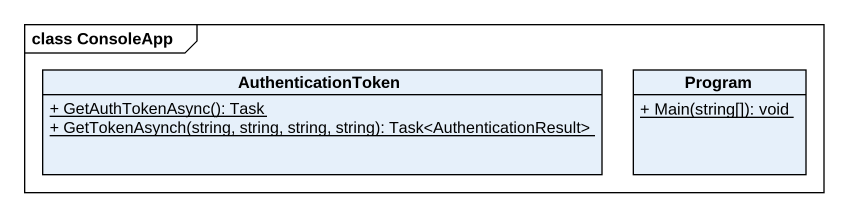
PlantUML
@startuml
mainframe class ConsoleApp
hide circle
hide empty members
skinparam classAttributeIconSize 0
class AuthenticationToken {
  {static} + GetAuthTokenAsync(): Task
  {static} + GetTokenAsynch(string, string, string, string): Task<AuthenticationResult>
}
class Program {
  {static} + Main(string[]): void
}
@enduml
